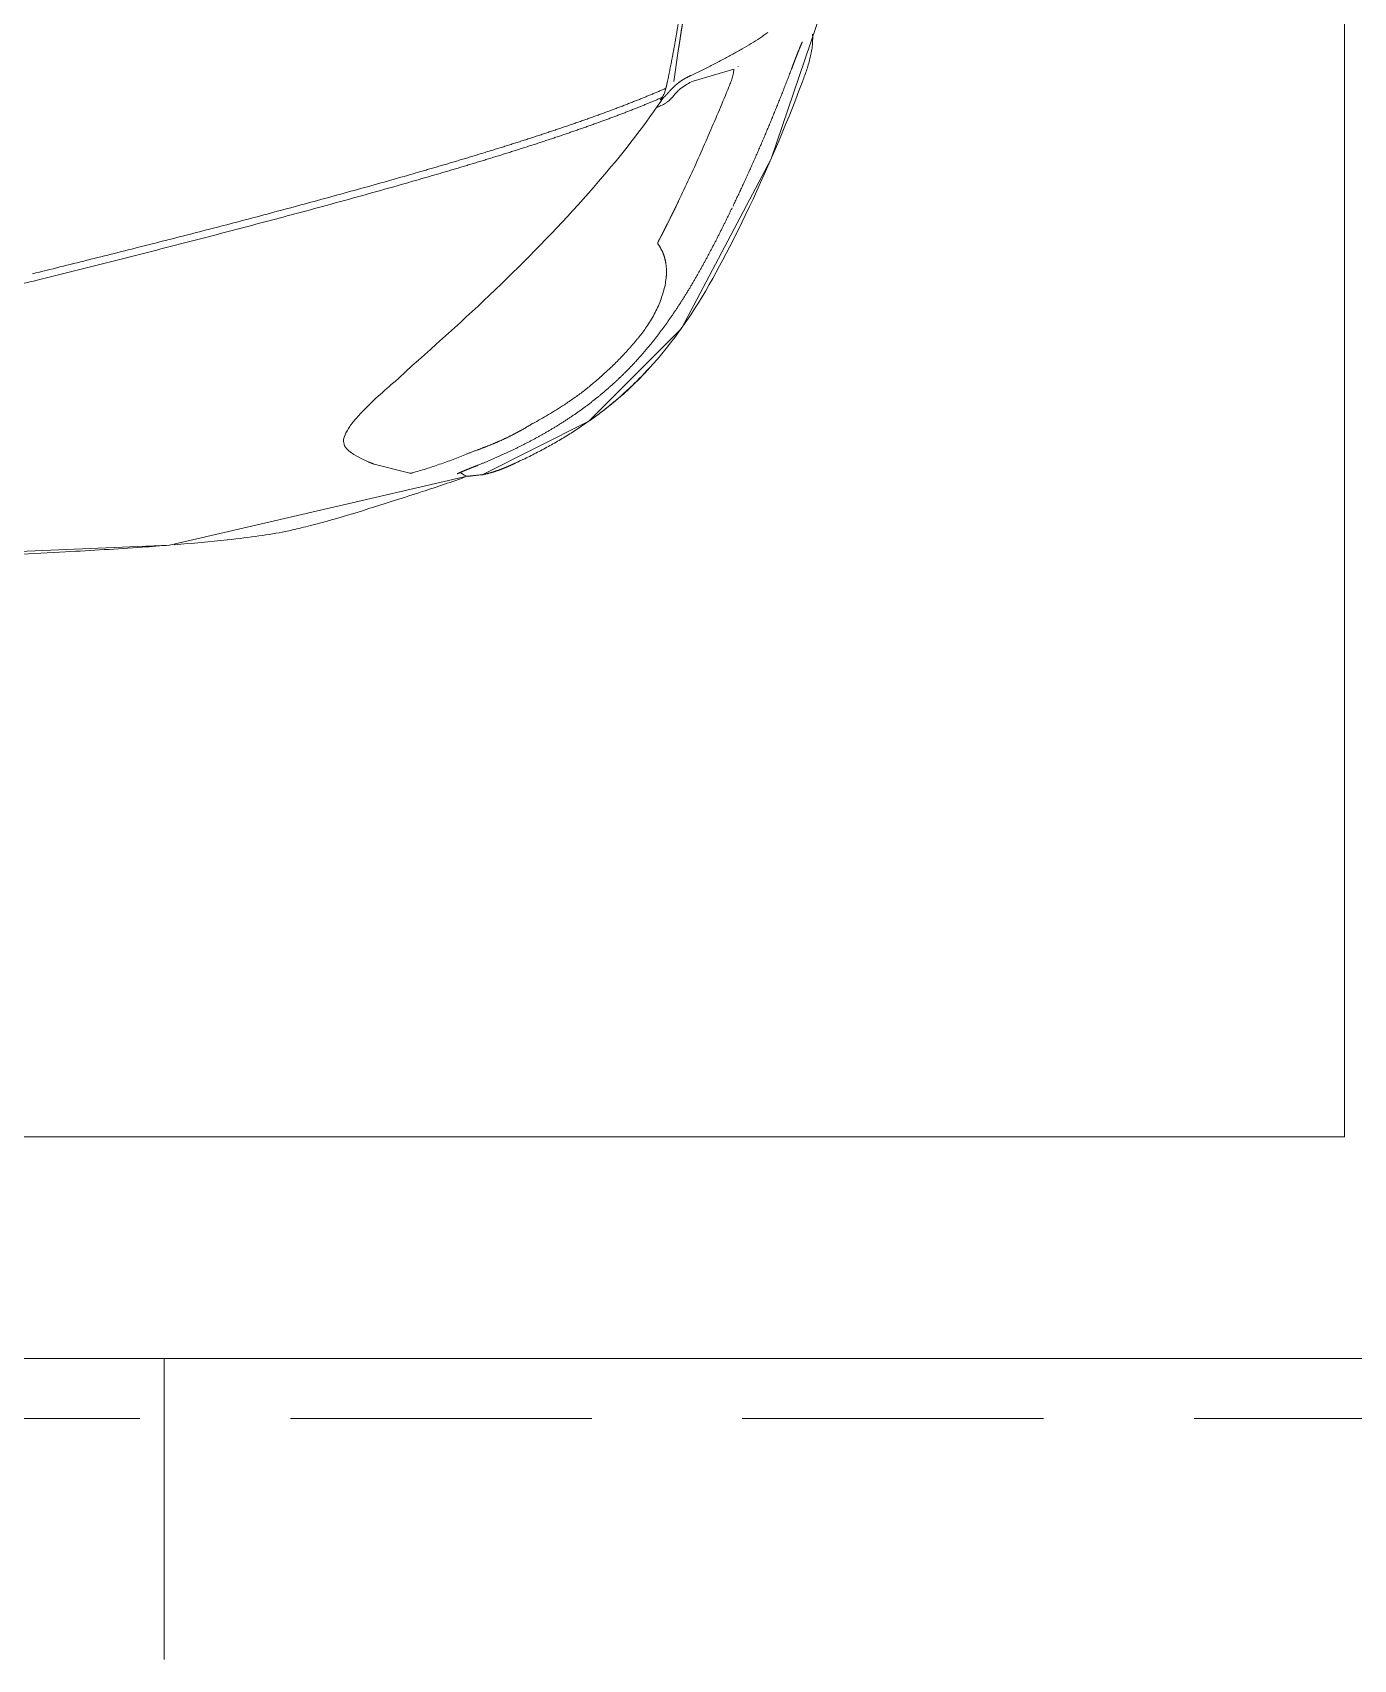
# Model space of a CAD drawing. Header units: metres. Extents: x -13933 to 152404, y -7861 to 21912.
# Drawn here: x 111914.4 to 112024, y 106.7 to 241.8 of the extents above; entities that cross this region are included whole.
import ezdxf
from ezdxf.xclip import XClip

# ---------------------------------------------------------------- set-up
doc = ezdxf.new("R2010")
doc.units = ezdxf.units.M
doc.header["$LTSCALE"] = 100
doc.header["$MEASUREMENT"] = 0
doc.header["$XCLIPFRAME"] = 0
doc.linetypes.add('HIDDEN', pattern=[0.375, 0.25, -0.125])
doc.layers.get('0').update_dxf_attribs({"color": 9, "lineweight": 9})
for name, color, linetype, lineweight in [('04', 9, 'Continuous', 9), ('06A', 9, 'Continuous', 9), ('06D', 9, 'Continuous', 9), ('40M', 9, 'Continuous', 9)]:
    doc.layers.add(name, color=color, linetype=linetype, lineweight=lineweight)

# ---------------------------------------------------------------- blocks, each defined once
blk = doc.blocks.new('p-harpusta-ust')
at = {"layer": '06A'}
for points in [[(2204.54, -100), (2204.54, 3656)], [(2229.54, 437), (2204.54, 437)]]:
    blk.add_lwpolyline(points, dxfattribs=at)
at = {"layer": '06D', "linetype": 'HIDDEN'}
blk.add_lwpolyline([(2204.54, 3660), (2209.54, 3660), (2209.54, -80), (752.54, -80), (752.54, 20), (-30.46, 20)], dxfattribs=at)
blk = doc.blocks.new('p-araba-polo')
at = {"extrusion": (0, 0, -1)}
for p, q in [((0.3189, 0.7484), (0.328, 0.7495)), ((0.3334, 0.7485), (0.3346, 0.7476)), ((0.3344, 0.7478), (0.3365, 0.7464)), ((0.4081, 0.7394), (0.3783, 0.7469)), ((0.4278, 0.7293), (0.4248, 0.7314)), ((0.3875, 0.668), (0.3764, 0.6575)), ((0.3712, 0.653), (0.3749, 0.6562)), ((0.3749, 0.6562), (0.3764, 0.6575)), ((0.1683, 0.4355), (0.17, 0.4382)), ((0.172, 0.4427), (0.1727, 0.4429)), ((0.1727, 0.4429), (0.1735, 0.4432)), ((0.1094, 0.4114), (0.1433, 0.4214)), ((0.1556, 0.3961), (0.1593, 0.4217))]:
    blk.add_line(p, q, dxfattribs=at)
at = {"flags": 128}
for points in [[(0.427, 0.7064), (0.4277, 0.7072), (0.4282, 0.7081)], [(0.4171, 0.6952), (0.4181, 0.6962), (0.4193, 0.6975), (0.4207, 0.699)], [(0.3874, 0.668), (0.3906, 0.6707), (0.3938, 0.6734)]]:
    blk.add_lwpolyline(points, dxfattribs=at)
for points, degree, knots in [([(0.578, 0.8067), (0.5852, 0.8073), (0.6136, 0.8094), (0.6943, 0.8142), (0.7938, 0.8181), (0.9022, 0.8216), (0.9869, 0.8238), (1.0486, 0.8241), (1.0808, 0.8236)], 3, [0, 0, 0, 0, 0.049552, 0.182368, 0.511137, 0.607099, 0.78604, 1, 1, 1, 1]), ([(0.4758, 0.7941), (0.4779, 0.7946), (0.4931, 0.7978), (0.5106, 0.8003), (0.5297, 0.8023)], 3, [0, 0, 0, 0, 0.124213, 1, 1, 1, 1]), ([(0.5894, 0.8074), (0.5894, 0.8074), (0.5894, 0.8074), (0.5894, 0.8074), (0.5894, 0.8074), (0.5894, 0.8074), (0.5894, 0.8074), (0.5894, 0.8074), (0.5894, 0.8074), (0.5894, 0.8074), (0.5894, 0.8074), (0.5894, 0.8074), (0.5894, 0.8074), (0.5894, 0.8074), (0.5894, 0.8074)], 7, [0, 0, 0, 0, 0, 0, 0, 0, 1, 1, 1, 1, 1, 1, 1, 1, 1, 1, 1, 1, 1, 1, 1]), ([(0.3308, 0.7495), (0.3436, 0.7542), (0.3636, 0.7609), (0.3938, 0.7706), (0.4254, 0.7806), (0.4544, 0.789), (0.4711, 0.793), (0.4757, 0.7941)], 3, [0, 0, 0, 0, 0.260213, 0.420209, 0.662967, 0.897224, 1, 1, 1, 1]), ([(0.2909, 0.7387), (0.2938, 0.74), (0.2996, 0.7426), (0.3085, 0.7459), (0.3146, 0.7476), (0.3178, 0.7481)], 3, [0, 0, 0, 0, 0.333411, 0.666747, 1, 1, 1, 1]), ([(0.3764, 0.7468), (0.3726, 0.7457), (0.3649, 0.7434), (0.3536, 0.7396), (0.3424, 0.7356), (0.3351, 0.7327), (0.3314, 0.7312)], 3, [0, 0, 0, 0, 0.250001, 0.500002, 0.750003, 1, 1, 1, 1]), ([(0.1774, 0.6572), (0.18, 0.6601), (0.1853, 0.6658), (0.1936, 0.6741), (0.2022, 0.6821), (0.2111, 0.6897), (0.2203, 0.697), (0.2298, 0.7039), (0.2395, 0.7105), (0.2494, 0.7168), (0.2595, 0.7227), (0.2698, 0.7283), (0.2803, 0.7337), (0.2874, 0.737), (0.2909, 0.7387)], 3, [0, 0, 0, 0, 0.083333, 0.166665, 0.249997, 0.333329, 0.416662, 0.499995, 0.583328, 0.666661, 0.749996, 0.83333, 0.916665, 1, 1, 1, 1]), ([(0.3314, 0.7312), (0.3306, 0.7308), (0.3289, 0.7302), (0.3265, 0.7292), (0.3241, 0.7283), (0.3217, 0.7274), (0.3202, 0.7269), (0.3195, 0.7266)], 3, [0, 0, 0, 0, 0.19886, 0.400952, 0.606006, 0.809658, 1, 1, 1, 1]), ([(0.0999, 0.5329), (0.1137, 0.5611), (0.1417, 0.6167), (0.1884, 0.6724), (0.2204, 0.6972), (0.2284, 0.7028)], 3, [0, 0, 0, 0, 0.436314, 0.862947, 1, 1, 1, 1]), ([(0.2762, 0.7056), (0.2741, 0.7045), (0.2697, 0.7021), (0.2632, 0.6983), (0.2566, 0.6943), (0.2523, 0.6915), (0.2501, 0.6901)], 3, [0, 0, 0, 0, 0.240377, 0.493552, 0.746754, 1, 1, 1, 1]), ([(0.2501, 0.6901), (0.2474, 0.6883), (0.2421, 0.6847), (0.2343, 0.679), (0.2268, 0.6729), (0.2194, 0.6665), (0.2145, 0.662), (0.2121, 0.6598)], 3, [0, 0, 0, 0, 0.200084, 0.400065, 0.600042, 0.800036, 1, 1, 1, 1]), ([(0.17, 0.4382), (0.1858, 0.4614), (0.2457, 0.5368), (0.3175, 0.6057), (0.3712, 0.653)], 3, [0, 0, 0, 0, 0.290843, 1, 1, 1, 1]), ([(0.1811, 0.6243), (0.18, 0.6226), (0.1777, 0.619), (0.1747, 0.6136), (0.172, 0.6079), (0.1698, 0.6023), (0.1679, 0.5965), (0.1664, 0.5907), (0.1659, 0.5869), (0.1656, 0.585)], 3, [0, 0, 0, 0, 0.14287, 0.285738, 0.428603, 0.571464, 0.714319, 0.857165, 1, 1, 1, 1]), ([(0.1875, 0.633), (0.1864, 0.6316), (0.1842, 0.6288), (0.1821, 0.6258), (0.1811, 0.6243)], 3, [0, 0, 0, 0, 0.500031, 1, 1, 1, 1]), ([(0.3769, 0.5048), (0.3854, 0.5073), (0.4025, 0.5121), (0.4283, 0.5193), (0.4542, 0.5264), (0.4802, 0.5334), (0.5063, 0.5403), (0.5325, 0.5472), (0.5587, 0.554), (0.5851, 0.5608), (0.6115, 0.5675), (0.6379, 0.5742), (0.6644, 0.5808), (0.6821, 0.5852), (0.6909, 0.5874)], 3, [0, 0, 0, 0, 0.083342, 0.166682, 0.25, 0.333306, 0.416615, 0.499936, 0.583268, 0.666606, 0.749946, 0.83329, 0.916643, 1, 1, 1, 1]), ([(0.6916, 0.5814), (0.6764, 0.5776), (0.6461, 0.5701), (0.6008, 0.5587), (0.5557, 0.5472), (0.5107, 0.5355), (0.4661, 0.5235), (0.4216, 0.5114), (0.3923, 0.5031), (0.3777, 0.4989)], 3, [0, 0, 0, 0, 0.142912, 0.285805, 0.428682, 0.57154, 0.714362, 0.857157, 1, 1, 1, 1]), ([(0.172, 0.5544), (0.1691, 0.5489), (0.1634, 0.5378), (0.158, 0.5266), (0.1553, 0.521)], 3, [0, 0, 0, 0, 0.499946, 1, 1, 1, 1]), ([(0.1721, 0.5572), (0.1723, 0.557), (0.1726, 0.5565), (0.1725, 0.5554), (0.1722, 0.5547), (0.172, 0.5544)], 3, [0, 0, 0, 0, 0.34173, 0.655167, 1, 1, 1, 1]), ([(0.1553, 0.521), (0.1524, 0.5147), (0.1464, 0.5022), (0.1379, 0.4833), (0.1296, 0.4643), (0.1214, 0.4453), (0.1161, 0.4325), (0.1135, 0.4261)], 3, [0, 0, 0, 0, 0.199959, 0.399928, 0.599921, 0.799944, 1, 1, 1, 1]), ([(0.1576, 0.4313), (0.1582, 0.4321), (0.1596, 0.4337), (0.1616, 0.4362), (0.1632, 0.4376), (0.1641, 0.4383)], 3, [0, 0, 0, 0, 0.335072, 0.667573, 1, 1, 1, 1]), ([(0.1641, 0.4383), (0.1647, 0.4387), (0.1659, 0.4396), (0.1678, 0.4407), (0.1692, 0.4414), (0.1699, 0.4417)], 3, [0, 0, 0, 0, 0.333542, 0.667239, 1, 1, 1, 1]), ([(0.1691, 0.435), (0.1686, 0.4342), (0.1676, 0.4326), (0.1665, 0.43), (0.1661, 0.4282), (0.1658, 0.4273)], 3, [0, 0, 0, 0, 0.333479, 0.665683, 1, 1, 1, 1]), ([(0.1684, 0.4358), (0.1683, 0.4357), (0.1677, 0.4351), (0.1672, 0.4346), (0.1668, 0.4342)], 3, [0, 0, 0, 0, 0.227086, 1, 1, 1, 1]), ([(0.044, 0.3824), (0.044, 0.3841), (0.0439, 0.3875), (0.0443, 0.3927), (0.0451, 0.3978), (0.0462, 0.4028), (0.0476, 0.4078), (0.0492, 0.4127), (0.0509, 0.4176), (0.0521, 0.4208), (0.0527, 0.4224)], 3, [0, 0, 0, 0, 0.124987, 0.249975, 0.374965, 0.49996, 0.624964, 0.749973, 0.874985, 1, 1, 1, 1]), ([(0.1135, 0.4261), (0.1129, 0.4247), (0.1118, 0.422), (0.1104, 0.4178), (0.1095, 0.414), (0.1094, 0.4122), (0.1094, 0.4114)], 3, [0, 0, 0, 0, 0.270369, 0.539534, 0.807022, 1, 1, 1, 1]), ([(0.1433, 0.4214), (0.145, 0.4222), (0.1483, 0.4238), (0.1515, 0.426), (0.1531, 0.4271)], 3, [0, 0, 0, 0, 0.500778, 1, 1, 1, 1]), ([(0.1553, 0.4228), (0.1545, 0.4221), (0.1529, 0.4209), (0.1502, 0.4193), (0.1476, 0.4179), (0.1458, 0.417), (0.1449, 0.4166)], 3, [0, 0, 0, 0, 0.248986, 0.49846, 0.748736, 1, 1, 1, 1]), ([(0.1531, 0.4271), (0.1539, 0.4278), (0.1555, 0.429), (0.1569, 0.4305), (0.1576, 0.4313)], 3, [0, 0, 0, 0, 0.5173, 1, 1, 1, 1]), ([(0.1619, 0.4288), (0.1608, 0.4277), (0.1586, 0.4255), (0.1564, 0.4237), (0.1553, 0.4228)], 3, [0, 0, 0, 0, 0.500116, 1, 1, 1, 1]), ([(0.1658, 0.4273), (0.1656, 0.4266), (0.1653, 0.4252), (0.165, 0.4237), (0.1648, 0.423)], 3, [0, 0, 0, 0, 0.499348, 1, 1, 1, 1]), ([(0.0615, 0.4113), (0.0608, 0.4095), (0.0594, 0.4057), (0.0572, 0.4), (0.0549, 0.3942), (0.0534, 0.3907), (0.0526, 0.3888)], 3, [0, 0, 0, 0, 0.242914, 0.490387, 0.743262, 1, 1, 1, 1]), ([(0.1449, 0.4166), (0.1418, 0.4151), (0.1357, 0.4122), (0.127, 0.4078), (0.1185, 0.4034), (0.1103, 0.399), (0.1024, 0.3945), (0.0949, 0.3901), (0.0878, 0.3856), (0.0833, 0.3826), (0.0811, 0.3811)], 3, [0, 0, 0, 0, 0.125001, 0.250002, 0.375002, 0.500003, 0.625003, 0.750002, 0.875001, 1, 1, 1, 1]), ([(0.1535, 0.3825), (0.1538, 0.3848), (0.1545, 0.3893), (0.1553, 0.3939), (0.1556, 0.3961)], 3, [0, 0, 0, 0, 0.499954, 1, 1, 1, 1]), ([(0.1516, 0.371), (0.1519, 0.373), (0.1526, 0.3768), (0.1532, 0.3806), (0.1535, 0.3825)], 3, [0, 0, 0, 0, 0.500002, 1, 1, 1, 1])]:
    blk.add_open_spline(points, degree=degree, knots=knots)
for points, degree in [([(0.5299, 0.8024), (0.5443, 0.8039), (0.5588, 0.8052), (0.5741, 0.8064)], 3), ([(0.3189, 0.7484), (0.3138, 0.7474), (0.3089, 0.7461), (0.3042, 0.7445), (0.2997, 0.7427), (0.2953, 0.7407), (0.2909, 0.7387)], 6), ([(0.3392, 0.7476), (0.3378, 0.7469), (0.3359, 0.746), (0.3336, 0.745), (0.3308, 0.7439), (0.3278, 0.7427), (0.3247, 0.7415), (0.3217, 0.7403)], 7), ([(0.328, 0.7495), (0.3299, 0.7499), (0.3326, 0.7491), (0.3334, 0.7485)], 3), ([(0.3342, 0.7479), (0.3342, 0.7479), (0.3342, 0.7479), (0.3343, 0.7479), (0.3343, 0.7479), (0.3343, 0.7479)], 5), ([(0.3342, 0.7479), (0.3342, 0.7479), (0.3343, 0.7479), (0.3343, 0.7479)], 3), ([(0.3392, 0.7476), (0.3389, 0.7475), (0.3386, 0.7474), (0.3383, 0.7472), (0.3379, 0.747), (0.3377, 0.7468)], 5), ([(0.3392, 0.7476), (0.339, 0.7475), (0.3387, 0.7474), (0.3385, 0.7473), (0.3382, 0.7472), (0.338, 0.747)], 5), ([(0.3764, 0.7468), (0.3768, 0.7469), (0.3772, 0.747), (0.3776, 0.747), (0.378, 0.747), (0.3783, 0.7469)], 5), ([(0.3217, 0.7403), (0.3016, 0.7322), (0.2819, 0.7231), (0.2626, 0.713), (0.244, 0.7016), (0.2263, 0.6886), (0.21, 0.6742), (0.1949, 0.6585)], 7), ([(0.2817, 0.7343), (0.2817, 0.7343), (0.2818, 0.7344), (0.2818, 0.7344)], 3), ([(0.284, 0.7354), (0.2863, 0.7365), (0.2886, 0.7376), (0.2909, 0.7387)], 3), ([(0.291, 0.7387), (0.2909, 0.7387), (0.2909, 0.7387)], 2), ([(0.3218, 0.7403), (0.3218, 0.7404), (0.3217, 0.7404), (0.3217, 0.7403), (0.3217, 0.7403), (0.3217, 0.7403)], 5), ([(0.3217, 0.7403), (0.3217, 0.7403), (0.3217, 0.7404), (0.3217, 0.7404), (0.3218, 0.7403), (0.3218, 0.7403)], 5), ([(0.3291, 0.7303), (0.3291, 0.7303), (0.3292, 0.7304), (0.3293, 0.7304), (0.3293, 0.7304), (0.3294, 0.7304), (0.3294, 0.7304), (0.3295, 0.7304), (0.3296, 0.7305), (0.3296, 0.7305)], 9), ([(0.3296, 0.7305), (0.3296, 0.7305), (0.3295, 0.7304), (0.3294, 0.7304), (0.3294, 0.7304), (0.3293, 0.7304), (0.3293, 0.7304), (0.3292, 0.7304), (0.3291, 0.7303), (0.3291, 0.7303)], 9), ([(0.3291, 0.7303), (0.3291, 0.7303), (0.3291, 0.7303), (0.3291, 0.7303), (0.3291, 0.7303), (0.3291, 0.7303), (0.3291, 0.7303), (0.3291, 0.7303), (0.3291, 0.7303), (0.3291, 0.7303)], 9), ([(0.3317, 0.7313), (0.3315, 0.7313), (0.3314, 0.7312), (0.3314, 0.7312), (0.3314, 0.7312), (0.3314, 0.7312)], 5), ([(0.3317, 0.7313), (0.3315, 0.7313), (0.3314, 0.7312), (0.3314, 0.7312), (0.3314, 0.7312), (0.3314, 0.7312)], 5), ([(0.4081, 0.7394), (0.4089, 0.7391), (0.4097, 0.7388), (0.4106, 0.7385), (0.4114, 0.7382), (0.4122, 0.7378), (0.4131, 0.7375)], 6), ([(0.4248, 0.7314), (0.4196, 0.7347), (0.4139, 0.7373), (0.4081, 0.7394)], 3), ([(0.3195, 0.7266), (0.3131, 0.7243), (0.3067, 0.7217), (0.3004, 0.7189), (0.2941, 0.7159), (0.288, 0.7127), (0.2819, 0.7091), (0.276, 0.7054)], 7), ([(0.3228, 0.7278), (0.322, 0.7276), (0.3213, 0.7275), (0.3207, 0.7272), (0.3201, 0.7269), (0.3195, 0.7266)], 5), ([(0.3228, 0.7278), (0.322, 0.7276), (0.3213, 0.7275), (0.3207, 0.7272), (0.3201, 0.7269), (0.3195, 0.7266)], 5), ([(0.4334, 0.7204), (0.4334, 0.7239), (0.4311, 0.7269), (0.4278, 0.7293)], 3), ([(0.4282, 0.7081), (0.4316, 0.7131), (0.4335, 0.7174), (0.4334, 0.7204)], 3), ([(0.2765, 0.7057), (0.2764, 0.7057), (0.2762, 0.7056), (0.2761, 0.7056), (0.276, 0.7055), (0.276, 0.7054)], 5), ([(0.2765, 0.7057), (0.2764, 0.7057), (0.2762, 0.7056), (0.2761, 0.7056), (0.276, 0.7055), (0.276, 0.7054)], 5), ([(0.4207, 0.699), (0.423, 0.7016), (0.4252, 0.704), (0.427, 0.7064)], 3), ([(0.4082, 0.6864), (0.4113, 0.6894), (0.4143, 0.6923), (0.4171, 0.6952)], 3), ([(0.3938, 0.6734), (0.3987, 0.6777), (0.4036, 0.682), (0.4082, 0.6864)], 3), ([(0.3876, 0.668), (0.3876, 0.668), (0.3875, 0.668), (0.3874, 0.668)], 3), ([(0.3874, 0.668), (0.3875, 0.668), (0.3875, 0.668), (0.3875, 0.668), (0.3876, 0.668), (0.3876, 0.668)], 5), ([(1.0396, 0.6705), (0.9891, 0.6588), (0.9388, 0.647), (0.8888, 0.6352), (0.839, 0.6234), (0.7894, 0.6115), (0.7401, 0.5995), (0.6909, 0.5874)], 7), ([(0.1949, 0.6585), (0.1794, 0.6422), (0.1652, 0.6246), (0.1526, 0.6059), (0.1412, 0.5866), (0.1306, 0.5668), (0.1206, 0.5469), (0.1109, 0.5267)], 7), ([(0.1875, 0.633), (0.1921, 0.6388), (0.1969, 0.6443), (0.2018, 0.6497), (0.2069, 0.6548), (0.2121, 0.6598)], 5), ([(0.195, 0.6586), (0.1949, 0.6586), (0.1949, 0.6586), (0.1949, 0.6586), (0.1949, 0.6585), (0.1949, 0.6585)], 5), ([(0.3712, 0.6529), (0.3712, 0.6531), (0.3712, 0.6531), (0.3714, 0.6529)], 3), ([(0.3749, 0.6561), (0.3748, 0.6562), (0.3749, 0.6563), (0.375, 0.6562)], 3), ([(0.3749, 0.6561), (0.3748, 0.6562), (0.3749, 0.6563), (0.375, 0.6562)], 3), ([(0.3756, 0.655), (0.3756, 0.655), (0.3756, 0.655), (0.3756, 0.655), (0.3756, 0.655), (0.3756, 0.655)], 5), ([(0.3756, 0.655), (0.3756, 0.655), (0.3756, 0.655), (0.3756, 0.655), (0.3756, 0.655), (0.3756, 0.655)], 5), ([(0.1721, 0.5572), (0.1688, 0.5617), (0.1665, 0.5669), (0.1652, 0.5727), (0.165, 0.5788), (0.1656, 0.585)], 5), ([(0.1553, 0.521), (0.1585, 0.5277), (0.1618, 0.5344), (0.1652, 0.5411), (0.1685, 0.5478), (0.172, 0.5544)], 5), ([(0.172, 0.5544), (0.1723, 0.555), (0.1726, 0.5556), (0.1728, 0.5563), (0.1724, 0.5568), (0.1721, 0.5572)], 5), ([(0.0527, 0.4224), (0.0668, 0.4599), (0.0826, 0.4968), (0.0999, 0.5329)], 3), ([(0.0999, 0.5329), (0.0999, 0.5329), (0.1, 0.5328)], 2), ([(0.1, 0.5328), (0.0999, 0.5329), (0.0999, 0.5329)], 2), ([(0.1101, 0.5251), (0.1025, 0.5092), (0.0951, 0.4931), (0.0879, 0.477), (0.081, 0.4607), (0.0743, 0.4443), (0.0678, 0.4279), (0.0615, 0.4113)], 7), ([(0.3769, 0.5048), (0.3446, 0.4956), (0.3126, 0.4861), (0.2815, 0.4765), (0.2514, 0.4666), (0.2221, 0.4565), (0.1943, 0.4459), (0.1691, 0.435)], 7), ([(0.1658, 0.4273), (0.1921, 0.4388), (0.2207, 0.4498), (0.2508, 0.4602), (0.2818, 0.4704), (0.3133, 0.4801), (0.3453, 0.4896), (0.3777, 0.4989)], 7), ([(0.1619, 0.4288), (0.1628, 0.4298), (0.1636, 0.4307), (0.1644, 0.4316), (0.1652, 0.4325), (0.166, 0.4334), (0.1668, 0.4342)], 6), ([(0.1668, 0.4342), (0.1658, 0.4332), (0.1648, 0.4321), (0.1639, 0.431), (0.163, 0.43), (0.1619, 0.4288)], 5), ([(0.1706, 0.4373), (0.1701, 0.4365), (0.1696, 0.4358), (0.1691, 0.435)], 3), ([(0.1706, 0.4373), (0.1703, 0.4368), (0.17, 0.4364), (0.1697, 0.4359), (0.1693, 0.4355), (0.1691, 0.435)], 5), ([(0.1699, 0.4417), (0.1707, 0.4421), (0.1715, 0.4424), (0.1724, 0.4428)], 3), ([(0.1724, 0.4428), (0.1717, 0.4425), (0.171, 0.4422), (0.1703, 0.4419)], 3), ([(0.1724, 0.4428), (0.1726, 0.4429), (0.1728, 0.443), (0.1729, 0.443), (0.1731, 0.4431), (0.1733, 0.4432), (0.1735, 0.4432)], 6), ([(0.1724, 0.4428), (0.1727, 0.443), (0.1731, 0.4431), (0.1735, 0.4432)], 3), ([(0.1731, 0.4427), (0.173, 0.4429), (0.1729, 0.443), (0.1727, 0.4429), (0.1726, 0.4429), (0.1724, 0.4428)], 5), ([(0.1724, 0.4428), (0.1726, 0.4429), (0.1727, 0.4429), (0.1729, 0.443), (0.173, 0.4429), (0.1731, 0.4427)], 5), ([(0.0527, 0.4224), (0.0527, 0.4224), (0.0527, 0.4223)], 2), ([(0.0527, 0.4223), (0.0527, 0.4224), (0.0527, 0.4224)], 2), ([(0.1449, 0.4166), (0.1466, 0.4174), (0.1484, 0.4183), (0.1502, 0.4192), (0.152, 0.4203), (0.1537, 0.4215), (0.1553, 0.4228)], 6), ([(0.1531, 0.4271), (0.1538, 0.4277), (0.1545, 0.4282), (0.1552, 0.4288), (0.1558, 0.4294), (0.1564, 0.43), (0.157, 0.4306), (0.1576, 0.4313)], 7), ([(0.1554, 0.3724), (0.157, 0.3826), (0.1588, 0.3928), (0.1607, 0.403), (0.1627, 0.4132), (0.1648, 0.423)], 5), ([(0.1658, 0.4273), (0.1656, 0.4265), (0.1654, 0.4256), (0.1652, 0.4247), (0.165, 0.4239), (0.1648, 0.423)], 5), ([(0.0615, 0.4113), (0.0603, 0.4081), (0.0591, 0.4049), (0.0579, 0.4017), (0.0566, 0.3984), (0.0553, 0.3951), (0.0539, 0.3919), (0.0526, 0.3888)], 7), ([(0.0616, 0.4115), (0.0615, 0.4115), (0.0614, 0.4115), (0.0614, 0.4115), (0.0615, 0.4114), (0.0615, 0.4113)], 5), ([(0.0616, 0.4115), (0.0615, 0.4115), (0.0614, 0.4115), (0.0614, 0.4115), (0.0615, 0.4114), (0.0615, 0.4113)], 5), ([(0.1058, 0.4093), (0.1058, 0.4093), (0.1058, 0.4094), (0.1058, 0.4094), (0.1058, 0.4094), (0.1058, 0.4094), (0.1058, 0.4094), (0.1058, 0.4094)], 7), ([(0.1058, 0.4093), (0.1058, 0.4094), (0.1058, 0.4094), (0.1058, 0.4094)], 3), ([(0.1556, 0.3961), (0.1553, 0.3942), (0.155, 0.3923), (0.1546, 0.3903), (0.1543, 0.3884), (0.154, 0.3864), (0.1538, 0.3845), (0.1535, 0.3825)], 7), ([(0.053, 0.3896), (0.0528, 0.3896), (0.0527, 0.3894), (0.0526, 0.3892), (0.0526, 0.389), (0.0526, 0.3888)], 5), ([(0.1535, 0.3825), (0.1532, 0.3809), (0.1529, 0.3793), (0.1527, 0.3776), (0.1524, 0.376), (0.1522, 0.3743), (0.1519, 0.3727), (0.1516, 0.371)], 7)]:
    blk.add_open_spline(points, degree=degree)
at = {"layer": '40M'}
blk.add_lwpolyline([(2.4946, 0.8171), (1.4623, 0.8171), (0.9458, 0.8223), (0.578, 0.8067), (0.3308, 0.7495), (0.3178, 0.7481), (0.2298, 0.7039), (0.1529, 0.6267), (0.0785, 0.486), (0.0318, 0.348), (0.0198, 0.2967), (0.0036, 0.1306), (0.0036, -0.1306), (0.0165, -0.267), (0.042, -0.3799), (0.0751, -0.4781), (0.1529, -0.6267), (0.3308, -0.7495), (0.4757, -0.7941), (0.5894, -0.8074), (1.2716, -0.8161), (2.3409, -0.8207), (2.6666, -0.8118)], dxfattribs=at)

msp = doc.modelspace()

# ---------------------------------------------------------------- linework, layer by layer
at = {"layer": '06D'}
for points in [[(111413.31, 131.68), (115143.31, 131.68), (115143.31, 1578.68), (113973.34, 1578.68), (113973.34, 2363.68), (113568.34, 2363.68), (113571.31, 3238.68), (111953.34, 3238.68), (111953.34, 2363.68), (111513.31, 2363.68), (111513.31, 1578.68), (111413.31, 1578.68)], [(112023.31, 400.08), (112023.31, 150.08), (111523.31, 150.08), (111523.31, 400.08)]]:
    msp.add_lwpolyline(points, close=True, dxfattribs=at)

# ---------------------------------------------------------------- block references
at = {"layer": '04'}
ref = msp.add_blockref('p-araba-polo', (111983.55, 279.89), dxfattribs=dict(at, xscale=100, yscale=100, zscale=100, rotation=179.9999999998917))
XClip(ref).set_block_clipping_path([(-0.0924763951, -0.9835002962), (4.0650970395, 0.9845199444)])
at = {"layer": '06D', "rotation": 269.9999999998917}
msp.add_blockref('p-harpusta-ust', (111488.31, 2336.22), dxfattribs=at)

doc.saveas('drawing.dxf')
